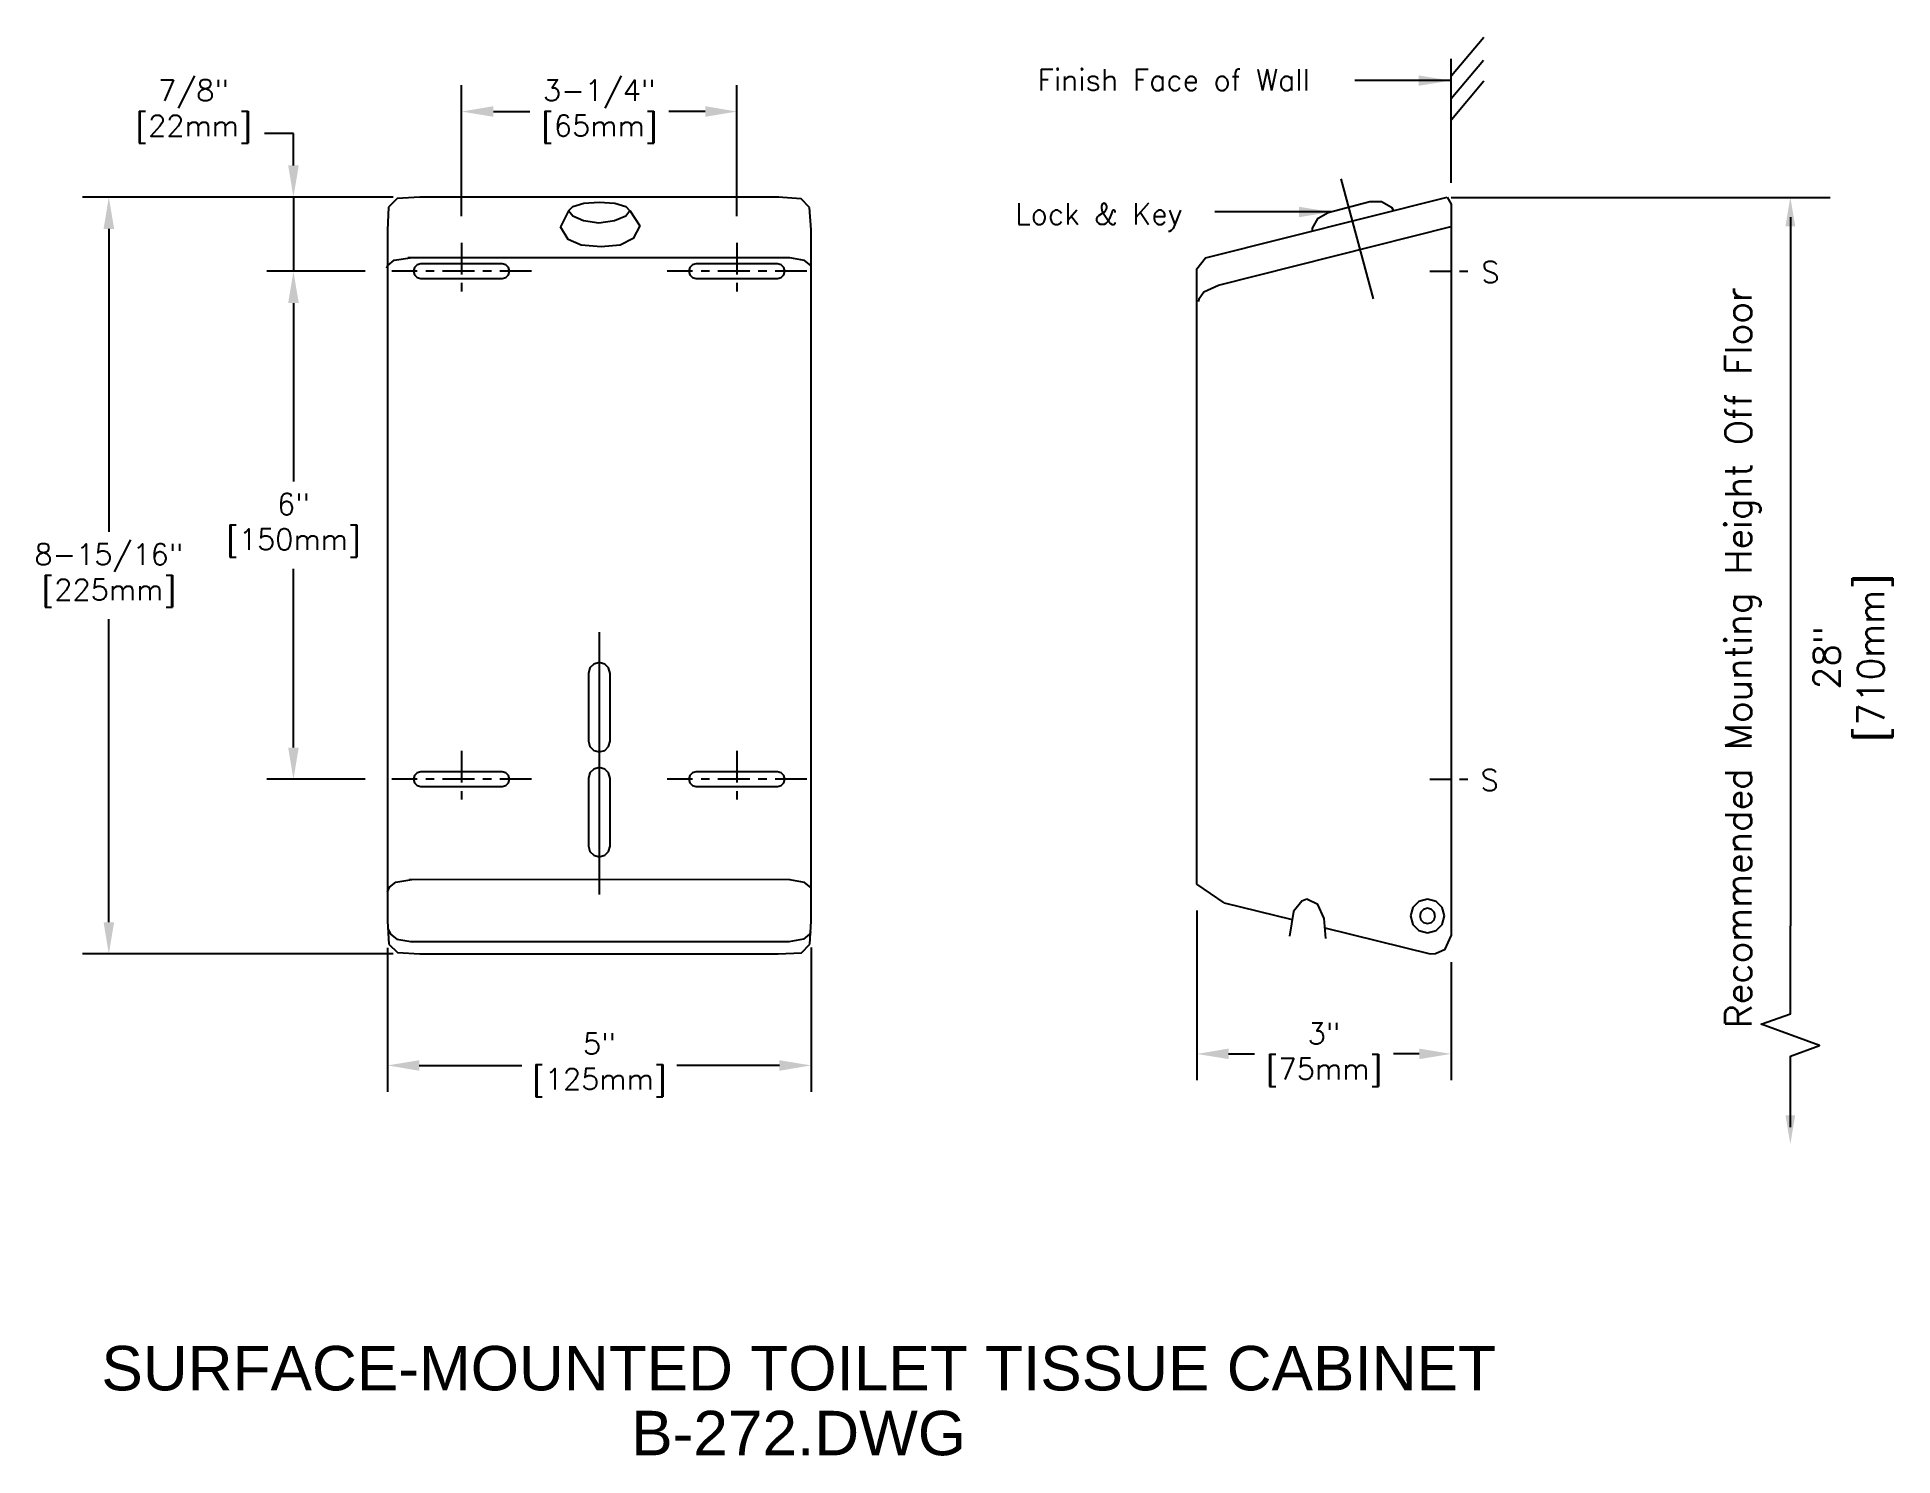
# Model space of a CAD drawing. Extents: x 0.2 to 22.1, y 0.1 to 16.9.
import ezdxf
from ezdxf.enums import TextEntityAlignment as Align

# ---------------------------------------------------------------- set-up
doc = ezdxf.new("R2010")
doc.units = 0
doc.header["$MEASUREMENT"] = 0
doc.header["$PDMODE"] = 35
doc.header["$PDSIZE"] = 0.000315
doc.linetypes.add('CENTER2', pattern=[1.125, 0.75, -0.125, 0.125, -0.125])
doc.layers.get('0').update_dxf_attribs({"linetype": 'CONTINUOUS'})
doc.layers.get('DEFPOINTS').update_dxf_attribs({"linetype": 'CONTINUOUS'})
for name, color, linetype in [('DETAIL', 4, 'CONTINUOUS'), ('DIM', 1, 'CONTINUOUS'), ('TEXT', 2, 'CONTINUOUS')]:
    doc.layers.add(name, color=color, linetype=linetype)
doc.styles.add('ARIAL_5', font='arial.ttf', dxfattribs={"height": 5})
doc.styles.add('DIM_S_7', font='simplex.shx', dxfattribs={"height": 0.3125})
doc.styles.add('DIM_S_8', font='simplex.shx', dxfattribs={"height": 0.25})
doc.dimstyles.new('DIM_S_7', dxfattribs={"dimtxt": 0.12, "dimasz": 0.375, "dimexe": 0.3125, "dimexo": 0.3125, "dimgap": 0.09375, "dimtad": 1, "dimtih": 1, "dimtoh": 1, "dimdec": 4, "dimrnd": 0.0625, "dimzin": 0, "dimtxsty": 'DIM_S_8', "dimcen": 0.09375, "dimaunit": 1, "dimazin": 3, "dimtfac": 1, "dimtdec": 4, "dimtofl": 0, "dimtmove": 0, "dimatfit": 3, "dimtolj": 1, "dimtzin": 0})

# ---------------------------------------------------------------- blocks, each defined once
blk = doc.blocks.new('TBLK_TX')
blk = doc.blocks.new('*D1')
at = {"color": 0, "linetype": 'BYBLOCK'}
for p, q in [((14.341, 6.974), (14.341, 4.968)), ((17.341, 6.362), (17.341, 4.968)), ((14.716, 5.28), (15.021, 5.28)), ((16.966, 5.28), (16.661, 5.28))]:
    blk.add_line(p, q, dxfattribs=at)
for points in [[(14.716, 5.343), (14.716, 5.218), (14.341, 5.28)], [(16.966, 5.343), (16.966, 5.218), (17.341, 5.28)]]:
    blk.add_solid(points, dxfattribs=at)
at = {"layer": 'DEFPOINTS', "color": 0, "linetype": 'BYBLOCK'}
for p in [(14.341, 7.286), (17.341, 6.674), (17.341, 5.28)]:
    blk.add_point(p, dxfattribs=at)
at = {"color": 0, "linetype": 'BYBLOCK', "insert": (15.841, 5.271), "char_height": 0.25, "attachment_point": 5, "style": 'DIM_S_8'}
blk.add_mtext('\\A1;3"\\P[75mm]', dxfattribs=at)
blk = doc.blocks.new('*D2')
at = {"color": 0, "linetype": 'BYBLOCK'}
for p, q in [((4.788, 6.533), (4.788, 4.831)), ((9.788, 6.535), (9.788, 4.831)), ((5.163, 5.144), (6.373, 5.144)), ((9.413, 5.144), (8.203, 5.144))]:
    blk.add_line(p, q, dxfattribs=at)
for points in [[(5.163, 5.206), (5.163, 5.081), (4.788, 5.144)], [(9.413, 5.206), (9.413, 5.081), (9.788, 5.144)]]:
    blk.add_solid(points, dxfattribs=at)
at = {"layer": 'DEFPOINTS', "color": 0, "linetype": 'BYBLOCK'}
for p in [(4.788, 6.846), (9.788, 6.848), (9.788, 5.144)]:
    blk.add_point(p, dxfattribs=at)
at = {"color": 0, "linetype": 'BYBLOCK', "insert": (7.288, 5.15), "char_height": 0.25, "attachment_point": 5, "style": 'DIM_S_8'}
blk.add_mtext('\\A1;5"\\P[125mm]', dxfattribs=at)
blk = doc.blocks.new('*D3')
at = {"color": 0, "linetype": 'BYBLOCK'}
for p, q in [((33.831, 32.955), (30.161, 32.955)), ((30.473, 32.58), (30.473, 29.003)), ((30.473, 24.393), (30.473, 27.97)), ((33.831, 24.018), (30.161, 24.018))]:
    blk.add_line(p, q, dxfattribs=at)
for points in [[(30.411, 32.58), (30.536, 32.58), (30.473, 32.955)], [(30.411, 24.393), (30.536, 24.393), (30.473, 24.018)]]:
    blk.add_solid(points, dxfattribs=at)
at = {"layer": 'DEFPOINTS', "color": 0, "linetype": 'BYBLOCK'}
for p in [(34.144, 32.955), (30.473, 24.018), (34.144, 24.018)]:
    blk.add_point(p, dxfattribs=at)
at = {"color": 0, "linetype": 'BYBLOCK', "insert": (30.473, 28.487), "char_height": 0.25, "attachment_point": 5, "style": 'DIM_S_8'}
blk.add_mtext('\\A1;8-15/16"\\P[225mm]', dxfattribs=at)
blk = doc.blocks.new('*D4')
at = {"color": 0, "linetype": 'BYBLOCK'}
for p, q in [((32.652, 33.33), (32.652, 33.705)), ((33.831, 32.955), (32.34, 32.955)), ((32.652, 32.955), (32.652, 32.08)), ((33.499, 32.08), (32.34, 32.08)), ((32.652, 31.705), (32.652, 31.33))]:
    blk.add_line(p, q, dxfattribs=at)
for points in [[(32.59, 33.33), (32.715, 33.33), (32.652, 32.955)], [(32.59, 31.705), (32.715, 31.705), (32.652, 32.08)]]:
    blk.add_solid(points, dxfattribs=at)
at = {"layer": 'DEFPOINTS', "color": 0, "linetype": 'BYBLOCK'}
for p in [(34.144, 32.955), (32.652, 32.08), (33.812, 32.08)]:
    blk.add_point(p, dxfattribs=at)
at = {"color": 0, "linetype": 'BYBLOCK', "insert": (31.473, 33.966), "char_height": 0.25, "attachment_point": 5, "style": 'DIM_S_8'}
blk.add_mtext('\\A1;7/8"\\P[22mm]', dxfattribs=at)
blk = doc.blocks.new('*D5')
at = {"color": 0, "linetype": 'BYBLOCK'}
for p, q in [((33.499, 32.08), (32.34, 32.08)), ((32.652, 31.705), (32.652, 29.597)), ((32.652, 26.455), (32.652, 28.564)), ((33.499, 26.08), (32.34, 26.08))]:
    blk.add_line(p, q, dxfattribs=at)
for points in [[(32.59, 31.705), (32.715, 31.705), (32.652, 32.08)], [(32.59, 26.455), (32.715, 26.455), (32.652, 26.08)]]:
    blk.add_solid(points, dxfattribs=at)
at = {"layer": 'DEFPOINTS', "color": 0, "linetype": 'BYBLOCK'}
for p in [(33.812, 32.08), (32.652, 26.08), (33.812, 26.08)]:
    blk.add_point(p, dxfattribs=at)
at = {"color": 0, "linetype": 'BYBLOCK', "insert": (32.652, 29.08), "char_height": 0.25, "attachment_point": 5, "style": 'DIM_S_8'}
blk.add_mtext('\\A1;6"\\P[150mm]', dxfattribs=at)
blk = doc.blocks.new('*D6')
at = {"color": 0, "linetype": 'BYBLOCK'}
for p, q in [((34.637, 32.729), (34.637, 34.279)), ((37.887, 32.729), (37.887, 34.279)), ((35.012, 33.966), (35.442, 33.966)), ((37.512, 33.966), (37.082, 33.966))]:
    blk.add_line(p, q, dxfattribs=at)
for points in [[(35.012, 34.029), (35.012, 33.904), (34.637, 33.966)], [(37.512, 34.029), (37.512, 33.904), (37.887, 33.966)]]:
    blk.add_solid(points, dxfattribs=at)
at = {"layer": 'DEFPOINTS', "color": 0, "linetype": 'BYBLOCK'}
for p in [(37.887, 33.966), (34.637, 32.417), (37.887, 32.417)]:
    blk.add_point(p, dxfattribs=at)
at = {"color": 0, "linetype": 'BYBLOCK', "insert": (36.262, 33.966), "char_height": 0.25, "attachment_point": 5, "style": 'DIM_S_8'}
blk.add_mtext('\\A1;3-1/4"\\P[65mm]', dxfattribs=at)

msp = doc.modelspace()

# ---------------------------------------------------------------- linework, layer by layer
at = {"layer": 'DETAIL', "ltscale": 0.75}
for p, q in [((4.45824, 14.966), (4.35569, 14.86276)), ((4.72512, 14.98264), (4.45824, 14.966)), ((8.96422, 14.98264), (4.72512, 14.98264)), ((9.22475, 14.96203), (8.9535, 14.98264)), ((9.32537, 14.85936), (9.22475, 14.96203)), ((13.99923, 14.26655), (16.85095, 14.98264)), ((16.85095, 14.98264), (16.89664, 14.90089)), ((16.89664, 14.90089), (16.89664, 14.73469)), ((4.35569, 14.86276), (4.34342, 14.59302)), ((9.34342, 14.59516), (9.32537, 14.85936)), ((16.89664, 14.73469), (16.89664, 6.25899)), ((4.34342, 14.59302), (4.34342, 6.43047)), ((9.34342, 6.43254), (9.34342, 14.59516)), ((14.15041, 13.94488), (16.89664, 14.63448)), ((13.89664, 14.13725), (13.99923, 14.26655)), ((13.89664, 6.87099), (13.89664, 14.13725)), ((14.21911, 6.64995), (13.89664, 6.87099)), ((4.34342, 6.43047), (4.36111, 6.16234)), ((9.32943, 6.16161), (9.34342, 6.43254)), ((4.36111, 6.16234), (4.46095, 6.0629)), ((9.2288, 6.06028), (9.32943, 6.16161)), ((4.46095, 6.0629), (4.72512, 6.04506)), ((4.72512, 6.04506), (8.9535, 6.04506)), ((8.9535, 6.04506), (9.2288, 6.06028))]:
    msp.add_line(p, q, dxfattribs=at)
at = {"layer": 'DETAIL', "linetype": 'CENTER2', "ltscale": 0.5}
for p, q in [((5.21842, 14.44393), (5.21842, 13.77136)), ((8.46842, 14.44393), (8.46842, 13.77136)), ((6.04413, 14.10764), (4.39273, 14.10764)), ((9.29413, 14.10764), (7.64273, 14.10764)), ((5.21842, 8.44393), (5.21842, 7.77136)), ((8.46842, 8.44393), (8.46842, 7.77136)), ((6.04413, 8.10764), (4.39273, 8.10764)), ((9.29413, 8.10764), (7.64273, 8.10764))]:
    msp.add_line(p, q, dxfattribs=at)
at = {"layer": 'DETAIL', "linetype": 'CENTER2', "ltscale": 0.333333}
for p, q in [((16.64664, 14.10764), (17.14664, 14.10764)), ((16.64664, 8.10764), (17.14664, 8.10764))]:
    msp.add_line(p, q, dxfattribs=at)
at = {"layer": 'DETAIL', "ltscale": 0.75}
for points in [[(16.9028, 16.41776), (17.28279, 16.87246)], [(16.89373, 16.6155), (16.89596, 15.15165)], [(16.89904, 16.14585), (17.27896, 16.60057)], [(16.90298, 15.90054), (17.28292, 16.35524)], [(15.98275, 13.78297), (15.59892, 15.19995)], [(6.48155, 14.82204), (6.53095, 14.8739), (6.66076, 14.91077), (6.84342, 14.9248)], [(6.84342, 14.9248), (7.02605, 14.91077), (7.15587, 14.8739), (7.20527, 14.82204)], [(15.44788, 14.80179), (15.93849, 14.93244)], [(15.93849, 14.93244), (16.07632, 14.93211), (16.19213, 14.86566), (16.21681, 14.82341)], [(6.48155, 14.82204), (6.38431, 14.63297)], [(6.83922, 14.67606), (6.65765, 14.70129), (6.52986, 14.75897), (6.48155, 14.82204)], [(7.20527, 14.82204), (7.15478, 14.75897), (7.02294, 14.70129), (6.83922, 14.67606)], [(7.20399, 14.82325), (7.32119, 14.64375)], [(15.26174, 14.58358), (15.26183, 14.61791), (15.32871, 14.73302), (15.44788, 14.80179)], [(6.86628, 14.39618), (6.62876, 14.41368), (6.47464, 14.48147), (6.38431, 14.63297)], [(7.32119, 14.64375), (7.24368, 14.49513), (7.09035, 14.41709), (6.86628, 14.39618)], [(4.33405, 14.14424), (4.34806, 14.17666), (4.42358, 14.23633), (4.61088, 14.26687)], [(9.0934, 14.26655), (4.58314, 14.26533)], [(9.34342, 14.16374), (9.33841, 14.17475), (9.26663, 14.23328), (9.0934, 14.26655)], [(13.91932, 13.75001), (13.92362, 13.78504), (13.97927, 13.86337), (14.15041, 13.94488)], [(6.84342, 9.84463), (6.84342, 6.74735)], [(4.34342, 6.78028), (4.36698, 6.83487), (4.44247, 6.89455), (4.62974, 6.92513)], [(9.09681, 6.92201), (4.60206, 6.92354)], [(9.34342, 6.82084), (9.33916, 6.83021), (9.26738, 6.88874), (9.0942, 6.92201)], [(14.21911, 6.64995), (15.0221, 6.45009)], [(15.19501, 6.69116), (15.13367, 6.66739), (15.03854, 6.54691), (14.98915, 6.25599)], [(15.41915, 6.22877), (15.39751, 6.46214), (15.32607, 6.62803), (15.19501, 6.69116)], [(16.6185, 6.69335), (16.5174, 6.66617), (16.44552, 6.59474), (16.41816, 6.49426)], [(16.6185, 6.58416), (16.57281, 6.57188), (16.54034, 6.53963), (16.52799, 6.49426)], [(16.81882, 6.49426), (16.79147, 6.59474), (16.7196, 6.66617), (16.6185, 6.69335)], [(16.70895, 6.49426), (16.6966, 6.53963), (16.66414, 6.57188), (16.6185, 6.58416)], [(15.40752, 6.35416), (16.64938, 6.04506)], [(16.41816, 6.49426), (16.44552, 6.39377), (16.5174, 6.32233), (16.6185, 6.29514)], [(16.52799, 6.49426), (16.54034, 6.44888), (16.57281, 6.41663), (16.6185, 6.40435)], [(16.6185, 6.29514), (16.7196, 6.32233), (16.79147, 6.39377), (16.81882, 6.49426)], [(16.6185, 6.40435), (16.66414, 6.41663), (16.6966, 6.44888), (16.70895, 6.49426)], [(4.34893, 6.34699), (4.37883, 6.27781), (4.45435, 6.21814), (4.64164, 6.1876)], [(9.08107, 6.18792), (4.61391, 6.18914)], [(9.34027, 6.31091), (9.32607, 6.27972), (9.25426, 6.22119), (9.08107, 6.18792)], [(16.64938, 6.04506), (16.7117, 6.05028), (16.82847, 6.10305), (16.89664, 6.25899)]]:
    msp.add_lwpolyline(points, dxfattribs=at)
for points in [[(4.65183, 14.10764), (4.66369, 14.06411), (4.69484, 14.03315), (4.73864, 14.02136), (5.69821, 14.02136), (5.74201, 14.03315), (5.77317, 14.06411), (5.78503, 14.10764), (5.77317, 14.1512), (5.74201, 14.18215), (5.69821, 14.19393), (4.73864, 14.19393), (4.69484, 14.18215), (4.66369, 14.1512)], [(7.90183, 14.10764), (7.91369, 14.06411), (7.94484, 14.03315), (7.98864, 14.02136), (8.94821, 14.02136), (8.99201, 14.03315), (9.02317, 14.06411), (9.03503, 14.10764), (9.02317, 14.1512), (8.99201, 14.18215), (8.94821, 14.19393), (7.98864, 14.19393), (7.94484, 14.18215), (7.91369, 14.1512)], [(6.97135, 8.55934), (6.97135, 9.35865), (6.95388, 9.42283), (6.90799, 9.46845), (6.84342, 9.48581), (6.77885, 9.46845), (6.73295, 9.42283), (6.71548, 9.35865), (6.71548, 8.55934), (6.73295, 8.49519), (6.77885, 8.44956), (6.84342, 8.43218), (6.90799, 8.44956), (6.95388, 8.49519)], [(4.65183, 8.10764), (4.66369, 8.06411), (4.69484, 8.03315), (4.73864, 8.02136), (5.69821, 8.02136), (5.74201, 8.03315), (5.77317, 8.06411), (5.78503, 8.10764), (5.77317, 8.1512), (5.74201, 8.18215), (5.69821, 8.19393), (4.73864, 8.19393), (4.69484, 8.18215), (4.66369, 8.1512)], [(6.84342, 7.19238), (6.90799, 7.20975), (6.95388, 7.25536), (6.97135, 7.31955), (6.97135, 8.11885), (6.95388, 8.18303), (6.90799, 8.22865), (6.84342, 8.24601), (6.77885, 8.22865), (6.73295, 8.18303), (6.71548, 8.11885), (6.71548, 7.31955), (6.73295, 7.25536), (6.77885, 7.20975)], [(7.90183, 8.10764), (7.91369, 8.06411), (7.94484, 8.03315), (7.98864, 8.02136), (8.94821, 8.02136), (8.99201, 8.03315), (9.02317, 8.06411), (9.03503, 8.10764), (9.02317, 8.1512), (8.99201, 8.18215), (8.94821, 8.19393), (7.98864, 8.19393), (7.94484, 8.18215), (7.91369, 8.1512)]]:
    msp.add_lwpolyline(points, close=True, dxfattribs=at)
at = {"layer": 'DIM', "linetype": 'CONTINUOUS'}
for p, q in [((3.23322, 15.73264), (2.89276, 15.73264)), ((16.89664, 14.97925), (21.37023, 14.97925)), ((20.90148, 14.74557), (20.90148, 8.71696)), ((20.90148, 8.71696), (20.90148, 6.37884))]:
    msp.add_line(p, q, dxfattribs=at)
msp.add_lwpolyline([(20.90148, 3.99818), (20.90148, 4.83935), (21.24492, 4.96435), (20.55805, 5.21435), (20.90148, 5.33935), (20.90148, 6.37884)], dxfattribs=at)
for points in [[(20.84419, 14.63942), (20.95878, 14.63942), (20.90148, 14.98317)], [(20.84419, 4.13974), (20.95878, 4.13974), (20.90148, 3.79599)]]:
    msp.add_solid(points, dxfattribs=at)

# ---------------------------------------------------------------- block references
at = {"layer": 'TEXT', "linetype": 'CONTINUOUS'}
ref = msp.add_blockref('TBLK_TX', (9.1968, 0.89117), dxfattribs=dict(at, xscale=0.105, yscale=0.105, zscale=0.105))
ref.add_attrib('TITLE', 'SURFACE-MOUNTED TOILET TISSUE CABINET', dxfattribs={"layer": '0', "height": 0.525, "style": 'ARIAL_5'}).set_placement((9.1968, 0.89117), align=Align.CENTER)
ref.add_attrib('DWG_NAME', 'B-272.DWG', dxfattribs={"layer": '0', "height": 0.525, "style": 'ARIAL_5'}).set_placement((9.1968, 0.12492), align=Align.CENTER)

# ---------------------------------------------------------------- texts
at = {"layer": 'DIM', "linetype": 'CONTINUOUS', "style": 'DIM_S_8'}
for s, p in [('Finish Face of Wall', (12.01436, 16.24243)), ('Lock & Key', (11.75228, 14.66008)), ('S', (17.25413, 13.9711)), ('S', (17.24513, 7.97253))]:
    msp.add_text(s, height=0.25, dxfattribs=at).set_placement(p)
at = {"layer": 'DIM', "linetype": 'CONTINUOUS', "insert": (20.13243, 9.54407), "char_height": 0.3125, "width": 15.1689846, "attachment_point": 2, "rotation": 90, "style": 'DIM_S_7'}
msp.add_mtext('Recommended Mounting Height Off Floor \\P \\P28"\\P[710mm]', dxfattribs=at)

# ---------------------------------------------------------------- dimensions: what is measured, and where the dimension line sits
at = {"layer": 'DIM', "linetype": 'CONTINUOUS'}
dim = msp.add_linear_dim(base=(3.23322, 14.10764), p1=(4.72512, 14.98264), p2=(4.39273, 14.10764), angle=90, text='7/8"\\P[22mm]', dimstyle='DIM_S_7', override={"dimpost": '\\X'}, dxfattribs=at)
dim.commit()
dim.dimension.update_dxf_attribs({"geometry": '*D4', "text_midpoint": (2.05391, 15.99335), "dimtype": 160, "insert": (-29.41882, -17.97271)})
for base, p1, p2, text, picture, middle, set_off in [((8.46842, 15.99335), (5.21842, 14.44393), (8.46842, 14.44393), '3-1/4"\\P[65mm]', '*D6', (6.84342, 15.99335), (-29.41882, -17.97271)), ((16.89664, 4.86472), (13.89664, 6.87099), (16.89664, 6.25899), '3"\\P[75mm]', '*D1', (15.39664, 4.8552), (-0.44434, -0.41531)), ((9.34342, 4.72859), (4.34342, 6.43047), (9.34342, 6.43254), '5"\\P[125mm]', '*D2', (6.84342, 4.73433), (-0.44434, -0.41531))]:
    dim = msp.add_linear_dim(base=base, p1=p1, p2=p2, text=text, dimstyle='DIM_S_7', override={"dimpost": '\\X'}, dxfattribs=at)
    dim.commit()
    dim.dimension.update_dxf_attribs({"geometry": picture, "text_midpoint": middle, "dimtype": 160, "insert": set_off})
for base, p1, p2, text, picture, middle in [((1.05427, 6.04506), (4.72512, 14.98264), (4.72512, 6.04506), '8-15/16"\\P[225mm]', '*D3', (1.05427, 10.51385)), ((3.23322, 8.10764), (4.39273, 14.10764), (4.39273, 8.10764), '6"\\P[150mm]', '*D5', (3.23322, 11.10764))]:
    dim = msp.add_linear_dim(base=base, p1=p1, p2=p2, angle=90, text=text, dimstyle='DIM_S_7', override={"dimpost": '\\X'}, dxfattribs=at)
    dim.commit()
    dim.dimension.update_dxf_attribs({"geometry": picture, "text_midpoint": middle, "insert": (-29.41882, -17.97271)})

# ---------------------------------------------------------------- leaders
for points in [[(16.88916, 16.35861), (15.76053, 16.35861)], [(15.47838, 14.80736), (14.10789, 14.80736)]]:
    msp.add_leader(points, dimstyle='DIM_S_7', dxfattribs=at)

doc.saveas('drawing.dxf')
